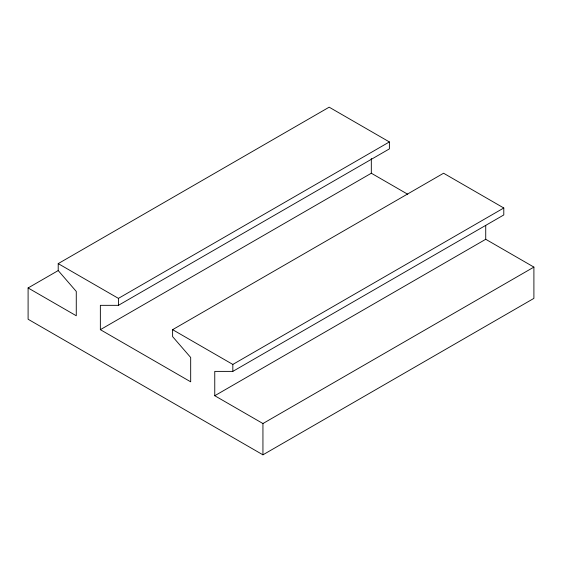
<?xml version="1.0" encoding="UTF-8"?>
<svg xmlns="http://www.w3.org/2000/svg" width="562" height="562" viewBox="0 0 562 562"><rect width="100%" height="100%" fill="white"/><g stroke="black" fill="none" stroke-linecap="round" stroke-linejoin="round"><path stroke-width="0.84" d="M28.1 287.955L76.27 315.767L76.27 291.432L58.209 270.568L58.209 263.62L329.17 107.18L389.389 141.94L389.389 148.895L118.42 305.335L100.359 305.335L100.359 329.669L190.68 381.816L190.68 357.481L172.611 336.624L172.611 329.669L443.58 173.229L503.791 207.996L503.791 214.944L232.83 371.384L214.761 371.391L214.761 395.725L262.939 423.537L533.9 267.098L533.9 298.38L262.939 454.82L28.1 319.244L28.1 287.955L58.462 270.427M58.209 263.62L118.42 298.38L389.389 141.94M100.359 329.669L371.32 173.229L407.752 194.262M172.611 329.669L232.83 364.436L503.791 207.996M214.761 395.725L485.73 239.286L533.9 267.098M485.73 225.376L485.73 239.286M371.32 158.456L371.32 173.229M262.939 423.537L262.939 454.82M232.83 364.436L232.83 371.384M118.42 298.38L118.42 305.335"/></g></svg>
